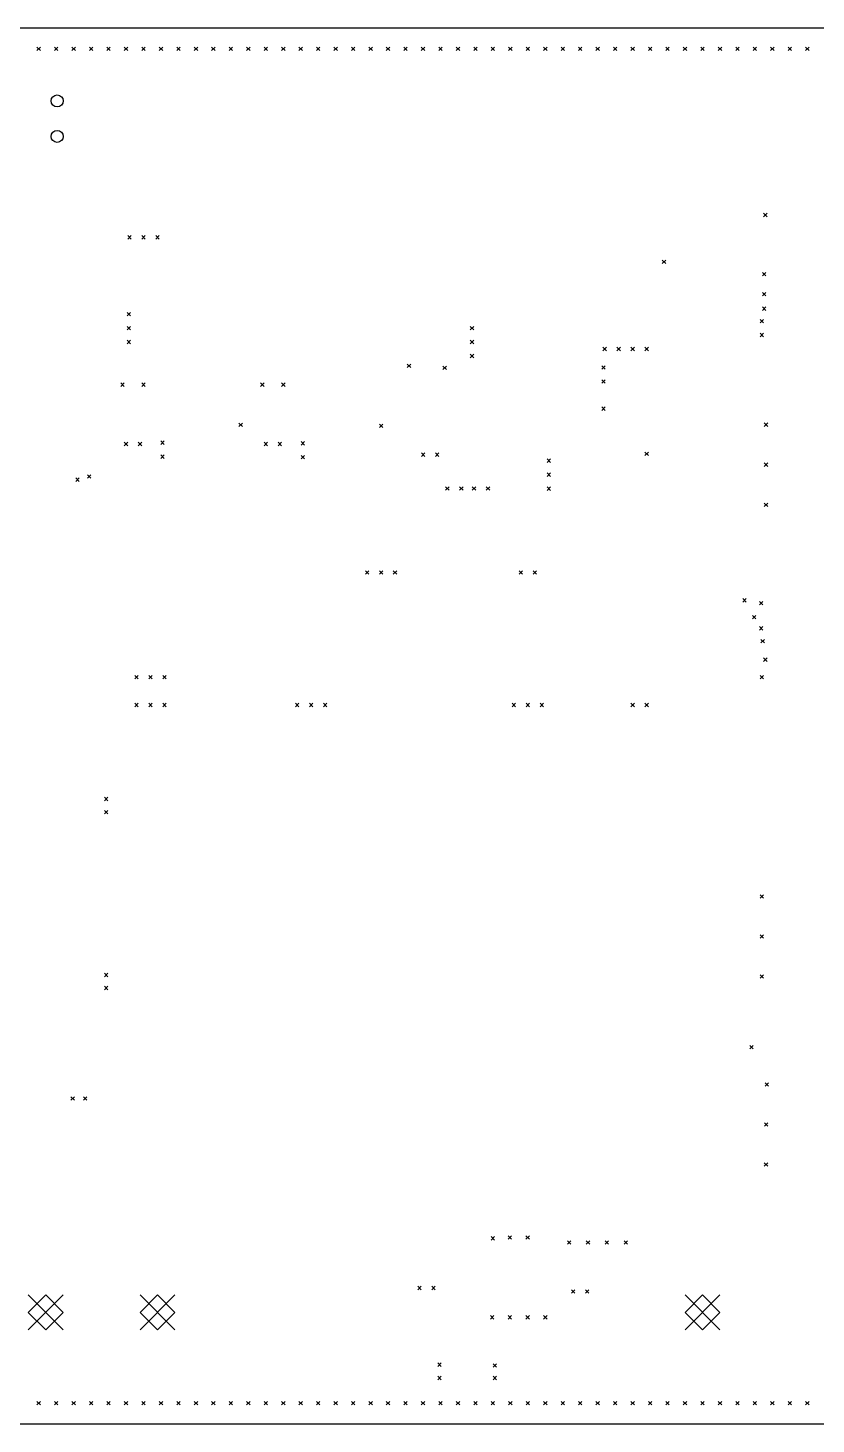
# Model space of a CAD drawing. Extents: x 53 to 275, y -173 to -40.
# Drawn here: x 162.7 to 219.1, y -140 to -40 of the extents above; entities that cross this region are included whole.
import ezdxf

# ---------------------------------------------------------------- set-up
doc = ezdxf.new("R2010")
doc.units = 0
doc.layers.add('BLACK', color=7, linetype='CONTINUOUS')

msp = doc.modelspace()

# ---------------------------------------------------------------- linework, layer by layer
at = {"layer": 'BLACK', "linetype": 'CONTINUOUS'}
for p, q in [((55, -40), (275, -40)), ((163.375, -41.375), (163.625, -41.625)), ((163.625, -41.375), (163.375, -41.625)), ((164.625, -41.375), (164.875, -41.625)), ((164.875, -41.375), (164.625, -41.625)), ((165.875, -41.375), (166.125, -41.625)), ((166.125, -41.375), (165.875, -41.625)), ((167.125, -41.375), (167.375, -41.625)), ((167.375, -41.375), (167.125, -41.625)), ((168.375, -41.375), (168.625, -41.625)), ((168.625, -41.375), (168.375, -41.625)), ((169.625, -41.375), (169.875, -41.625)), ((169.875, -41.375), (169.625, -41.625)), ((170.875, -41.375), (171.125, -41.625)), ((171.125, -41.375), (170.875, -41.625)), ((172.125, -41.375), (172.375, -41.625)), ((172.375, -41.375), (172.125, -41.625)), ((173.375, -41.375), (173.625, -41.625)), ((173.625, -41.375), (173.375, -41.625)), ((174.625, -41.375), (174.875, -41.625)), ((174.875, -41.375), (174.625, -41.625)), ((175.875, -41.375), (176.125, -41.625)), ((176.125, -41.375), (175.875, -41.625)), ((177.125, -41.375), (177.375, -41.625)), ((177.375, -41.375), (177.125, -41.625)), ((178.375, -41.375), (178.625, -41.625)), ((178.625, -41.375), (178.375, -41.625)), ((179.625, -41.375), (179.875, -41.625)), ((179.875, -41.375), (179.625, -41.625)), ((180.875, -41.375), (181.125, -41.625)), ((181.125, -41.375), (180.875, -41.625)), ((182.125, -41.375), (182.375, -41.625)), ((182.375, -41.375), (182.125, -41.625)), ((183.375, -41.375), (183.625, -41.625)), ((183.625, -41.375), (183.375, -41.625)), ((184.625, -41.375), (184.875, -41.625)), ((184.875, -41.375), (184.625, -41.625)), ((185.875, -41.375), (186.125, -41.625)), ((186.125, -41.375), (185.875, -41.625)), ((187.125, -41.375), (187.375, -41.625)), ((187.375, -41.375), (187.125, -41.625)), ((188.375, -41.375), (188.625, -41.625)), ((188.625, -41.375), (188.375, -41.625)), ((189.625, -41.375), (189.875, -41.625)), ((189.875, -41.375), (189.625, -41.625)), ((190.875, -41.375), (191.125, -41.625)), ((191.125, -41.375), (190.875, -41.625)), ((192.125, -41.375), (192.375, -41.625)), ((192.375, -41.375), (192.125, -41.625)), ((193.375, -41.375), (193.625, -41.625)), ((193.625, -41.375), (193.375, -41.625)), ((194.625, -41.375), (194.875, -41.625)), ((194.875, -41.375), (194.625, -41.625)), ((195.875, -41.375), (196.125, -41.625)), ((196.125, -41.375), (195.875, -41.625)), ((197.125, -41.375), (197.375, -41.625)), ((197.375, -41.375), (197.125, -41.625)), ((198.375, -41.375), (198.625, -41.625)), ((198.625, -41.375), (198.375, -41.625)), ((199.625, -41.375), (199.875, -41.625)), ((199.875, -41.375), (199.625, -41.625)), ((200.875, -41.375), (201.125, -41.625)), ((201.125, -41.375), (200.875, -41.625)), ((202.125, -41.375), (202.375, -41.625)), ((202.375, -41.375), (202.125, -41.625)), ((203.375, -41.375), (203.625, -41.625)), ((203.625, -41.375), (203.375, -41.625)), ((204.625, -41.375), (204.875, -41.625)), ((204.875, -41.375), (204.625, -41.625)), ((205.875, -41.375), (206.125, -41.625)), ((206.125, -41.375), (205.875, -41.625)), ((207.125, -41.375), (207.375, -41.625)), ((207.375, -41.375), (207.125, -41.625)), ((208.375, -41.375), (208.625, -41.625)), ((208.625, -41.375), (208.375, -41.625)), ((209.625, -41.375), (209.875, -41.625)), ((209.875, -41.375), (209.625, -41.625)), ((210.875, -41.375), (211.125, -41.625)), ((211.125, -41.375), (210.875, -41.625)), ((212.125, -41.375), (212.375, -41.625)), ((212.375, -41.375), (212.125, -41.625)), ((213.375, -41.375), (213.625, -41.625)), ((213.625, -41.375), (213.375, -41.625)), ((214.625, -41.375), (214.875, -41.625)), ((214.875, -41.375), (214.625, -41.625)), ((215.875, -41.375), (216.125, -41.625)), ((216.125, -41.375), (215.875, -41.625)), ((217.125, -41.375), (217.375, -41.625)), ((217.375, -41.375), (217.125, -41.625)), ((218.375, -41.375), (218.625, -41.625)), ((218.625, -41.375), (218.375, -41.625)), ((215.375, -53.275), (215.625, -53.525)), ((215.625, -53.275), (215.375, -53.525)), ((169.875, -54.875), (170.125, -55.125)), ((170.125, -54.875), (169.875, -55.125)), ((170.875, -54.875), (171.125, -55.125)), ((171.125, -54.875), (170.875, -55.125)), ((171.875, -54.875), (172.125, -55.125)), ((172.125, -54.875), (171.875, -55.125)), ((208.125, -56.625), (208.375, -56.875)), ((208.375, -56.625), (208.125, -56.875)), ((215.285, -57.517936), (215.535, -57.767936)), ((215.535, -57.517936), (215.285, -57.767936)), ((215.285, -58.950793), (215.535, -59.200793)), ((215.535, -58.950793), (215.285, -59.200793)), ((215.285, -59.97865), (215.535, -60.22865)), ((215.535, -59.97865), (215.285, -60.22865)), ((169.825, -60.375), (170.075, -60.625)), ((170.075, -60.375), (169.825, -60.625)), ((215.125, -60.875), (215.375, -61.125)), ((215.375, -60.875), (215.125, -61.125)), ((169.825, -61.375), (170.075, -61.625)), ((170.075, -61.375), (169.825, -61.625)), ((194.375, -61.375), (194.625, -61.625)), ((194.625, -61.375), (194.375, -61.625)), ((215.125, -61.875), (215.375, -62.125)), ((215.375, -61.875), (215.125, -62.125)), ((169.825, -62.375), (170.075, -62.625)), ((170.075, -62.375), (169.825, -62.625)), ((194.375, -62.375), (194.625, -62.625)), ((194.625, -62.375), (194.375, -62.625)), ((203.875, -62.875), (204.125, -63.125)), ((204.125, -62.875), (203.875, -63.125)), ((204.875, -62.875), (205.125, -63.125)), ((205.125, -62.875), (204.875, -63.125)), ((205.875, -62.875), (206.125, -63.125)), ((206.125, -62.875), (205.875, -63.125)), ((206.875, -62.875), (207.125, -63.125)), ((207.125, -62.875), (206.875, -63.125)), ((194.375, -63.375), (194.625, -63.625)), ((194.625, -63.375), (194.375, -63.625)), ((189.875, -64.075), (190.125, -64.325)), ((190.125, -64.075), (189.875, -64.325)), ((192.425, -64.215), (192.675, -64.465)), ((192.675, -64.215), (192.425, -64.465)), ((203.785, -64.2), (204.035, -64.45)), ((204.035, -64.2), (203.785, -64.45)), ((169.375, -65.425), (169.625, -65.675)), ((169.625, -65.425), (169.375, -65.675)), ((170.875, -65.425), (171.125, -65.675)), ((171.125, -65.425), (170.875, -65.675)), ((179.375, -65.425), (179.625, -65.675)), ((179.625, -65.425), (179.375, -65.675)), ((180.875, -65.425), (181.125, -65.675)), ((181.125, -65.425), (180.875, -65.675)), ((203.785, -65.2), (204.035, -65.45)), ((204.035, -65.2), (203.785, -65.45)), ((203.785, -67.15), (204.035, -67.4)), ((204.035, -67.15), (203.785, -67.4)), ((177.825, -68.3), (178.075, -68.55)), ((178.075, -68.3), (177.825, -68.55)), ((187.875, -68.375), (188.125, -68.625)), ((188.125, -68.375), (187.875, -68.625)), ((215.4194, -68.296679), (215.6694, -68.546679)), ((215.6694, -68.296679), (215.4194, -68.546679)), ((169.625, -69.675), (169.875, -69.925)), ((169.875, -69.675), (169.625, -69.925)), ((170.625, -69.675), (170.875, -69.925)), ((170.875, -69.675), (170.625, -69.925)), ((172.233218, -69.583218), (172.483218, -69.833218)), ((172.483218, -69.583218), (172.233218, -69.833218)), ((179.625, -69.675), (179.875, -69.925)), ((179.875, -69.675), (179.625, -69.925)), ((180.625, -69.675), (180.875, -69.925)), ((180.875, -69.675), (180.625, -69.925)), ((182.275, -69.625), (182.525, -69.875)), ((182.525, -69.625), (182.275, -69.875)), ((172.233218, -70.583218), (172.483218, -70.833218)), ((172.483218, -70.583218), (172.233218, -70.833218)), ((182.275, -70.625), (182.525, -70.875)), ((182.525, -70.625), (182.275, -70.875)), ((190.885, -70.445), (191.135, -70.695)), ((191.135, -70.445), (190.885, -70.695)), ((191.885, -70.445), (192.135, -70.695)), ((192.135, -70.445), (191.885, -70.695)), ((199.875, -70.875), (200.125, -71.125)), ((200.125, -70.875), (199.875, -71.125)), ((206.875, -70.375), (207.125, -70.625)), ((207.125, -70.375), (206.875, -70.625)), ((199.875, -71.875), (200.125, -72.125)), ((200.125, -71.875), (199.875, -72.125)), ((215.4194, -71.162393), (215.6694, -71.412393)), ((215.6694, -71.162393), (215.4194, -71.412393)), ((166.155, -72.235), (166.405, -72.485)), ((166.405, -72.235), (166.155, -72.485)), ((166.985, -72.005), (167.235, -72.255)), ((167.235, -72.005), (166.985, -72.255)), ((192.615, -72.86), (192.865, -73.11)), ((192.865, -72.86), (192.615, -73.11)), ((193.615, -72.86), (193.865, -73.11)), ((193.865, -72.86), (193.615, -73.11)), ((194.525, -72.86), (194.775, -73.11)), ((194.775, -72.86), (194.525, -73.11)), ((195.525, -72.86), (195.775, -73.11)), ((195.775, -72.86), (195.525, -73.11)), ((199.875, -72.875), (200.125, -73.125)), ((200.125, -72.875), (199.875, -73.125)), ((215.4194, -74.028107), (215.6694, -74.278107)), ((215.6694, -74.028107), (215.4194, -74.278107)), ((186.875, -78.875), (187.125, -79.125)), ((187.125, -78.875), (186.875, -79.125)), ((187.875, -78.875), (188.125, -79.125)), ((188.125, -78.875), (187.875, -79.125)), ((188.875, -78.875), (189.125, -79.125)), ((189.125, -78.875), (188.875, -79.125)), ((197.875, -78.875), (198.125, -79.125)), ((198.125, -78.875), (197.875, -79.125)), ((198.875, -78.875), (199.125, -79.125)), ((199.125, -78.875), (198.875, -79.125)), ((213.875, -80.875), (214.125, -81.125)), ((214.125, -80.875), (213.875, -81.125)), ((215.075, -81.075), (215.325, -81.325)), ((215.325, -81.075), (215.075, -81.325)), ((214.575, -82.075), (214.825, -82.325)), ((214.825, -82.075), (214.575, -82.325)), ((215.075, -82.875), (215.325, -83.125)), ((215.325, -82.875), (215.075, -83.125)), ((215.175, -83.8), (215.425, -84.05)), ((215.425, -83.8), (215.175, -84.05)), ((215.375, -85.125), (215.625, -85.375)), ((215.625, -85.125), (215.375, -85.375)), ((170.375, -86.375), (170.625, -86.625)), ((170.625, -86.375), (170.375, -86.625)), ((171.375, -86.375), (171.625, -86.625)), ((171.625, -86.375), (171.375, -86.625)), ((172.375, -86.375), (172.625, -86.625)), ((172.625, -86.375), (172.375, -86.625)), ((215.125, -86.375), (215.375, -86.625)), ((215.375, -86.375), (215.125, -86.625)), ((170.375, -88.375), (170.625, -88.625)), ((170.625, -88.375), (170.375, -88.625)), ((171.375, -88.375), (171.625, -88.625)), ((171.625, -88.375), (171.375, -88.625)), ((172.375, -88.375), (172.625, -88.625)), ((172.625, -88.375), (172.375, -88.625)), ((181.875, -88.375), (182.125, -88.625)), ((182.125, -88.375), (181.875, -88.625)), ((182.875, -88.375), (183.125, -88.625)), ((183.125, -88.375), (182.875, -88.625)), ((183.875, -88.375), (184.125, -88.625)), ((184.125, -88.375), (183.875, -88.625)), ((197.375, -88.375), (197.625, -88.625)), ((197.625, -88.375), (197.375, -88.625)), ((198.375, -88.375), (198.625, -88.625)), ((198.625, -88.375), (198.375, -88.625)), ((199.375, -88.375), (199.625, -88.625)), ((199.625, -88.375), (199.375, -88.625)), ((205.875, -88.375), (206.125, -88.625)), ((206.125, -88.375), (205.875, -88.625)), ((206.875, -88.375), (207.125, -88.625)), ((207.125, -88.375), (206.875, -88.625)), ((168.204163, -95.10382), (168.454163, -95.35382)), ((168.454163, -95.10382), (168.204163, -95.35382)), ((168.204163, -96.043466), (168.454163, -96.293466)), ((168.454163, -96.043466), (168.204163, -96.293466)), ((215.125, -102.085), (215.375, -102.335)), ((215.375, -102.085), (215.125, -102.335)), ((215.125, -104.950715), (215.375, -105.200715)), ((215.375, -104.950715), (215.125, -105.200715)), ((168.204163, -107.705472), (168.454163, -107.955472)), ((168.454163, -107.705472), (168.204163, -107.955472)), ((215.125, -107.816429), (215.375, -108.066429)), ((215.375, -107.816429), (215.125, -108.066429)), ((168.204163, -108.645118), (168.454163, -108.895118)), ((168.454163, -108.645118), (168.204163, -108.895118)), ((214.375, -112.875), (214.625, -113.125)), ((214.625, -112.875), (214.375, -113.125)), ((215.475, -115.5466), (215.725, -115.7966)), ((215.725, -115.5466), (215.475, -115.7966)), ((165.807992, -116.551), (166.057992, -116.801)), ((166.057992, -116.551), (165.807992, -116.801)), ((166.697992, -116.551), (166.947992, -116.801)), ((166.947992, -116.551), (166.697992, -116.801)), ((215.426335, -118.419249), (215.676335, -118.669249)), ((215.676335, -118.419249), (215.426335, -118.669249)), ((215.4194, -121.278028), (215.6694, -121.528028)), ((215.6694, -121.278028), (215.4194, -121.528028)), ((195.875, -126.575), (196.125, -126.825)), ((196.125, -126.575), (195.875, -126.825)), ((197.09, -126.515), (197.34, -126.765)), ((197.34, -126.515), (197.09, -126.765)), ((198.36, -126.515), (198.61, -126.765)), ((198.61, -126.515), (198.36, -126.765)), ((201.335, -126.875), (201.585, -127.125)), ((201.585, -126.875), (201.335, -127.125)), ((202.685, -126.875), (202.935, -127.125)), ((202.935, -126.875), (202.685, -127.125)), ((204.035, -126.875), (204.285, -127.125)), ((204.285, -126.875), (204.035, -127.125)), ((205.385, -126.875), (205.635, -127.125)), ((205.635, -126.875), (205.385, -127.125)), ((162.75, -130.75), (165.25, -133.25)), ((165.25, -130.75), (162.75, -133.25)), ((164, -130.75), (162.75, -132)), ((165.25, -132), (164, -130.75)), ((170.75, -130.75), (173.25, -133.25)), ((173.25, -130.75), (170.75, -133.25)), ((172, -130.75), (170.75, -132)), ((173.25, -132), (172, -130.75)), ((190.625, -130.125), (190.875, -130.375)), ((190.875, -130.125), (190.625, -130.375)), ((191.625, -130.125), (191.875, -130.375)), ((191.875, -130.125), (191.625, -130.375)), ((201.625, -130.375), (201.875, -130.625)), ((201.875, -130.375), (201.625, -130.625)), ((202.625, -130.375), (202.875, -130.625)), ((202.875, -130.375), (202.625, -130.625)), ((209.75, -130.75), (212.25, -133.25)), ((212.25, -130.75), (209.75, -133.25)), ((211, -130.75), (209.75, -132)), ((212.25, -132), (211, -130.75)), ((162.75, -132), (164, -133.25)), ((164, -133.25), (165.25, -132)), ((170.75, -132), (172, -133.25)), ((172, -133.25), (173.25, -132)), ((209.75, -132), (211, -133.25)), ((211, -133.25), (212.25, -132)), ((195.82, -132.235), (196.07, -132.485)), ((196.07, -132.235), (195.82, -132.485)), ((197.09, -132.235), (197.34, -132.485)), ((197.34, -132.235), (197.09, -132.485)), ((198.36, -132.235), (198.61, -132.485)), ((198.61, -132.235), (198.36, -132.485)), ((199.63, -132.235), (199.88, -132.485)), ((199.88, -132.235), (199.63, -132.485)), ((192.05, -135.62), (192.3, -135.87)), ((192.3, -135.62), (192.05, -135.87)), ((196.01, -135.68), (196.26, -135.93)), ((196.26, -135.68), (196.01, -135.93)), ((192.05, -136.57), (192.3, -136.82)), ((192.3, -136.57), (192.05, -136.82)), ((196.01, -136.57), (196.26, -136.82)), ((196.26, -136.57), (196.01, -136.82)), ((163.375, -138.375), (163.625, -138.625)), ((163.625, -138.375), (163.375, -138.625)), ((164.625, -138.375), (164.875, -138.625)), ((164.875, -138.375), (164.625, -138.625)), ((165.875, -138.375), (166.125, -138.625)), ((166.125, -138.375), (165.875, -138.625)), ((167.125, -138.375), (167.375, -138.625)), ((167.375, -138.375), (167.125, -138.625)), ((168.375, -138.375), (168.625, -138.625)), ((168.625, -138.375), (168.375, -138.625)), ((169.625, -138.375), (169.875, -138.625)), ((169.875, -138.375), (169.625, -138.625)), ((170.875, -138.375), (171.125, -138.625)), ((171.125, -138.375), (170.875, -138.625)), ((172.125, -138.375), (172.375, -138.625)), ((172.375, -138.375), (172.125, -138.625)), ((173.375, -138.375), (173.625, -138.625)), ((173.625, -138.375), (173.375, -138.625)), ((174.625, -138.375), (174.875, -138.625)), ((174.875, -138.375), (174.625, -138.625)), ((175.875, -138.375), (176.125, -138.625)), ((176.125, -138.375), (175.875, -138.625)), ((177.125, -138.375), (177.375, -138.625)), ((177.375, -138.375), (177.125, -138.625)), ((178.375, -138.375), (178.625, -138.625)), ((178.625, -138.375), (178.375, -138.625)), ((179.625, -138.375), (179.875, -138.625)), ((179.875, -138.375), (179.625, -138.625)), ((180.875, -138.375), (181.125, -138.625)), ((181.125, -138.375), (180.875, -138.625)), ((182.125, -138.375), (182.375, -138.625)), ((182.375, -138.375), (182.125, -138.625)), ((183.375, -138.375), (183.625, -138.625)), ((183.625, -138.375), (183.375, -138.625)), ((184.625, -138.375), (184.875, -138.625)), ((184.875, -138.375), (184.625, -138.625)), ((185.875, -138.375), (186.125, -138.625)), ((186.125, -138.375), (185.875, -138.625)), ((187.125, -138.375), (187.375, -138.625)), ((187.375, -138.375), (187.125, -138.625)), ((188.375, -138.375), (188.625, -138.625)), ((188.625, -138.375), (188.375, -138.625)), ((189.625, -138.375), (189.875, -138.625)), ((189.875, -138.375), (189.625, -138.625)), ((190.875, -138.375), (191.125, -138.625)), ((191.125, -138.375), (190.875, -138.625)), ((192.125, -138.375), (192.375, -138.625)), ((192.375, -138.375), (192.125, -138.625)), ((193.375, -138.375), (193.625, -138.625)), ((193.625, -138.375), (193.375, -138.625)), ((194.625, -138.375), (194.875, -138.625)), ((194.875, -138.375), (194.625, -138.625)), ((195.875, -138.375), (196.125, -138.625)), ((196.125, -138.375), (195.875, -138.625)), ((197.125, -138.375), (197.375, -138.625)), ((197.375, -138.375), (197.125, -138.625)), ((198.375, -138.375), (198.625, -138.625)), ((198.625, -138.375), (198.375, -138.625)), ((199.625, -138.375), (199.875, -138.625)), ((199.875, -138.375), (199.625, -138.625)), ((200.875, -138.375), (201.125, -138.625)), ((201.125, -138.375), (200.875, -138.625)), ((202.125, -138.375), (202.375, -138.625)), ((202.375, -138.375), (202.125, -138.625)), ((203.375, -138.375), (203.625, -138.625)), ((203.625, -138.375), (203.375, -138.625)), ((204.625, -138.375), (204.875, -138.625)), ((204.875, -138.375), (204.625, -138.625)), ((205.875, -138.375), (206.125, -138.625)), ((206.125, -138.375), (205.875, -138.625)), ((207.125, -138.375), (207.375, -138.625)), ((207.375, -138.375), (207.125, -138.625)), ((208.375, -138.375), (208.625, -138.625)), ((208.625, -138.375), (208.375, -138.625)), ((209.625, -138.375), (209.875, -138.625)), ((209.875, -138.375), (209.625, -138.625)), ((210.875, -138.375), (211.125, -138.625)), ((211.125, -138.375), (210.875, -138.625)), ((212.125, -138.375), (212.375, -138.625)), ((212.375, -138.375), (212.125, -138.625)), ((213.375, -138.375), (213.625, -138.625)), ((213.625, -138.375), (213.375, -138.625)), ((214.625, -138.375), (214.875, -138.625)), ((214.875, -138.375), (214.625, -138.625)), ((215.875, -138.375), (216.125, -138.625)), ((216.125, -138.375), (215.875, -138.625)), ((217.125, -138.375), (217.375, -138.625)), ((217.375, -138.375), (217.125, -138.625)), ((218.375, -138.375), (218.625, -138.625)), ((218.625, -138.375), (218.375, -138.625)), ((275, -140), (55, -140))]:
    msp.add_line(p, q, dxfattribs=at)
at = {"layer": 'BLACK'}
for centre in [(164.82, -45.23), (164.82, -47.77)]:
    msp.add_circle(centre, 0.429996, dxfattribs=at)

doc.saveas('drawing.dxf')
